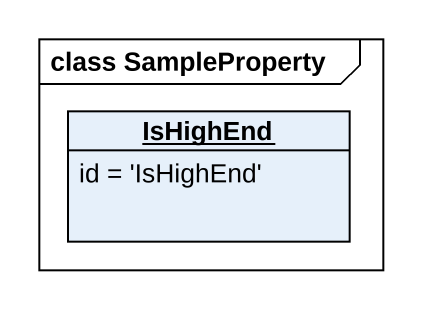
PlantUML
@startuml
mainframe class SampleProperty
hide circle
hide empty members
object IsHighEnd {
  id = 'IsHighEnd'
}
@enduml
